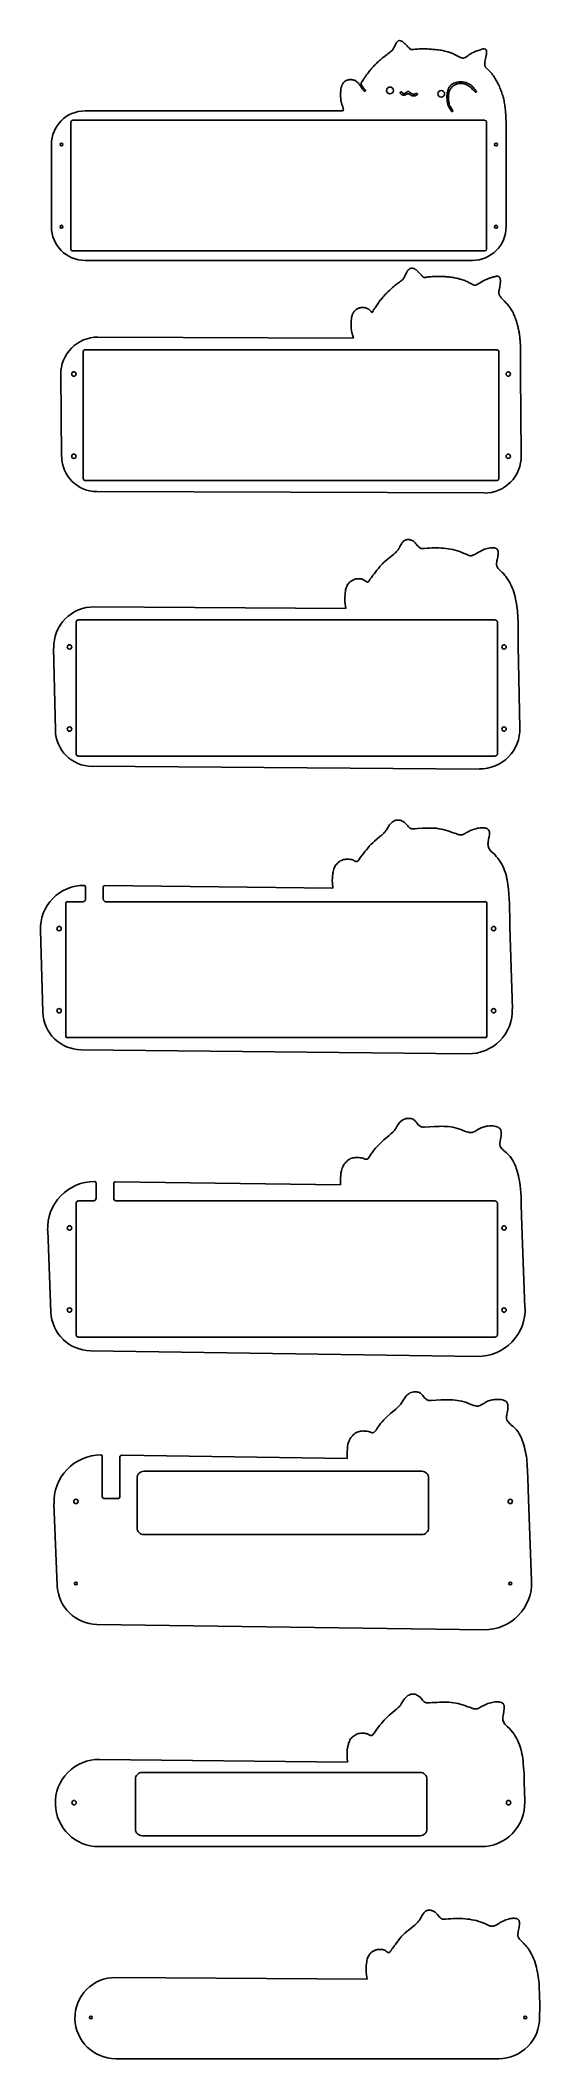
# Model space of a CAD drawing. Header units: millimetres. Extents: x 365 to 732, y -1502 to -19.
import ezdxf

# ---------------------------------------------------------------- set-up
doc = ezdxf.new("R2010")
doc.units = ezdxf.units.MM
doc.header["$LTSCALE"] = 50
doc.header["$MEASUREMENT"] = 0

msp = doc.modelspace()

# ---------------------------------------------------------------- linework, layer by layer
for p, q in [((584.8, -70.5), (398, -70.5)), ((707.4, -78), (707.4, -155.6)), ((373.3, -155.6), (373.3, -95.2)), ((682.7, -180.3), (398, -180.3)), ((595.2, -237.4), (407.5, -236.7)), ((380.8, -324.5), (380.2, -264.2)), ((717.9, -263.4), (718.6, -323.8)), ((691.3, -351.2), (406.7, -350.2)), ((404.8, -434.9), (589.6, -436.2)), ((376.2, -525.4), (374.9, -465.2)), ((716.3, -463.6), (717.6, -523.8)), ((687.7, -554.1), (403.2, -552)), ((412.4, -639.7), (580, -641.5)), ((367, -732.7), (365.2, -672.6)), ((710.2, -670.1), (712, -730.2)), ((679.6, -763.3), (395.1, -760.3)), ((420.1, -857.3), (585.8, -859.6)), ((719, -889.6), (721.3, -949.6)), ((372.9, -953.1), (370.6, -893.1)), ((686.3, -985.6), (402.1, -981.5)), ((424.8, -1058.3), (590.6, -1060.6)), ((377.6, -1154), (375.2, -1094)), ((411.7, -1089.9), (422.7, -1089.9)), ((723.8, -1090.5), (726.2, -1150.6)), ((691.1, -1186.5), (406.8, -1182.5)), ((408.7, -1281.7), (590.8, -1283.7)), ((721.2, -1312.3), (721.2, -1312.8)), ((408.2, -1345.8), (689.1, -1345.8)), ((420.4, -1441.9), (605.3, -1443.3)), ((732, -1470.6), (732, -1470.9)), ((420.6, -1501.6), (702, -1501.6))]:
    msp.add_line(p, q)
at = {"color": 7}
for p, q in [((387.6, -172.1), (387.6, -78.7)), ((388.9, -77.4), (691.8, -77.4)), ((693.1, -78.7), (693.1, -172.1)), ((691.8, -173.4), (388.9, -173.4)), ((396.7, -340.7), (396.7, -247.3)), ((397.9, -246), (700.9, -246)), ((702.1, -247.3), (702.1, -340.7)), ((700.9, -342), (397.9, -342)), ((392.8, -444.5), (699.7, -444.5)), ((391.6, -543.2), (391.6, -445.8)), ((701, -445.8), (701, -543.2)), ((699.7, -544.5), (392.8, -544.5)), ((413.4, -651.5), (692.1, -651.5)), ((383.9, -750.2), (383.9, -652.7)), ((693.3, -652.7), (693.3, -750.2)), ((692.1, -751.4), (385.1, -751.4)), ((391.5, -970.1), (391.5, -872.7)), ((421.1, -871.4), (699.7, -871.4)), ((701, -872.7), (701, -970.1)), ((699.7, -971.4), (392.8, -971.4))]:
    msp.add_line(p, q, dxfattribs=at)
at = {"linetype": 'Continuous'}
for p, q in [((396.4, -651.5), (385.1, -651.5)), ((398.4, -640.5), (398.4, -649.5)), ((411.4, -649.5), (411.4, -640.7)), ((406.1, -858.1), (406.1, -869.4)), ((419.1, -869.4), (419.1, -858.3)), ((404.1, -871.4), (392.8, -871.4)), ((410.7, -1059), (410.7, -1088.9)), ((423.7, -1088.9), (423.7, -1059.3))]:
    msp.add_line(p, q, dxfattribs=at)
for points in [[(601, -49.8), (601.6, -49), (602.1, -48.1), (602.7, -47.3), (603.2, -46.5), (603.8, -45.6), (604.3, -44.8), (604.9, -44), (605.5, -43.2), (606.2, -42.2), (606.7, -41.6), (607.4, -40.8), (608, -40), (608.7, -39.2), (609.3, -38.5), (610, -37.8), (610.7, -37), (611.4, -36.3), (612.1, -35.6), (612.8, -34.9), (613.6, -34.2), (614.3, -33.5), (615.1, -32.9), (615.8, -32.3), (616.6, -31.6), (617.4, -31), (618.2, -30.4), (618.9, -29.8), (619.8, -29.2), (620.6, -28.6), (621.5, -27.9), (622.2, -27.4), (623, -26.7), (623.9, -25.9), (624.3, -25.3), (624.8, -24.3), (625.3, -23.4), (625.8, -22.3), (626.3, -21.2), (626.9, -20.2), (627.5, -19.4), (628.2, -18.9), (629.1, -18.7), (629.9, -18.9), (631.2, -19.6), (631.7, -19.9), (632.5, -20.6), (633.3, -21.2), (634, -21.9), (634.6, -22.7), (635.3, -23.4), (636, -24.1), (636.4, -24.5), (637.2, -25.3), (638.6, -25.3), (639.6, -25.3), (640.6, -25.2), (641.6, -25.1), (642.6, -25.1), (643.6, -25), (644.6, -25), (645.6, -25), (646.6, -25), (647.1, -25), (648.6, -25), (649.6, -25), (650.6, -25.1), (651.6, -25.1), (652.6, -25.2), (653.6, -25.3), (654.7, -25.3), (655.6, -25.4), (656.6, -25.5), (657.6, -25.6), (659, -25.8), (659.6, -25.9), (660.6, -26.1), (661.6, -26.3), (662.5, -26.5), (663.5, -26.8), (664.5, -27), (665.3, -27.3), (666.4, -27.6), (667.3, -28), (668.2, -28.3), (669.1, -28.8), (670, -29.2), (670.9, -29.7), (671.9, -30.2), (672.9, -30.8), (673.9, -31.2), (674.9, -31.5), (675.6, -31.7), (676.2, -31.7), (677.4, -31.2), (678.2, -30.7), (679.2, -30), (680, -29.4), (680.9, -28.9), (681.7, -28.4), (682.6, -27.9), (683.3, -27.5), (684.3, -27), (685.1, -26.7), (686.1, -26.3), (687, -26), (688.5, -25.5), (689.1, -25.3), (690.3, -25), (691.3, -24.8), (692.3, -25.1), (692.7, -25.5), (693, -26.4), (693, -27.5), (692.9, -29), (692.7, -29.9), (692.5, -31.1), (692.2, -32.2), (692, -33.3), (691.8, -34.3), (691.7, -35.3), (691.7, -36.3), (691.8, -37.1), (692.1, -38), (692.5, -38.6), (693.3, -39.4), (694.1, -40.1), (694.8, -40.9), (695.5, -41.6), (696.2, -42.3), (696.9, -43.1), (697.5, -43.9), (698.1, -44.7), (698.7, -45.5), (699.2, -46.4), (699.7, -47.2), (700.2, -48.1), (700.7, -49), (701.2, -49.9), (701.8, -51), (702.1, -51.7), (702.5, -52.6), (702.9, -53.5), (703.3, -54.4), (703.6, -55.4), (704, -56.3), (704.3, -57.2), (704.6, -58.2), (704.9, -59.2), (705.2, -60.1), (705.4, -61), (705.7, -62.1), (705.9, -63.1), (706.1, -64), (706.3, -65), (706.4, -66), (706.5, -67), (706.7, -68), (706.8, -69), (706.9, -70), (707, -71.3), (707, -72), (707.1, -73), (707.2, -74), (707.2, -75), (707.3, -76), (707.3, -77), (707.4, -78)], [(601, -49.8), (600.9, -50), (600.9, -50.1), (600.8, -50.2), (600.8, -50.3), (600.8, -50.4), (600.8, -50.5), (600.8, -50.5), (600.8, -50.6), (600.9, -50.7), (601, -51), (601.2, -51.3), (601.3, -51.7), (601.5, -52), (601.7, -52.3), (601.9, -52.6), (602.1, -53), (602.3, -53.3), (602.5, -53.6), (602.8, -53.9), (602.9, -54), (603.1, -54.2), (603.2, -54.3), (603.4, -54.5), (603.6, -54.7), (603.7, -54.8), (603.9, -55), (604, -55.1), (604.1, -55.2), (604.1, -55.3), (604.1, -55.3), (604.2, -55.4), (604.2, -55.5), (604.2, -55.6), (604.1, -55.7), (604.1, -55.7), (604, -55.8), (603.9, -55.9), (603.8, -55.9), (603.7, -56), (603.6, -56), (603.5, -56), (603.4, -56), (603.3, -56), (603.2, -55.9), (603.1, -55.9), (603.1, -55.8), (603, -55.8), (602.9, -55.7), (602.7, -55.5), (602.6, -55.3), (602.3, -55), (602.1, -54.7), (601.8, -54.4), (601.6, -54), (601.4, -53.7), (601.2, -53.4), (600.6, -52.5), (600.4, -52.1), (599.9, -51.5), (599.7, -51.1), (599.4, -50.8), (599.2, -50.5), (598.9, -50.2), (598.7, -49.9), (598.4, -49.6), (598.1, -49.3), (597.8, -49.1), (597.5, -48.8), (597.1, -48.6), (597, -48.5), (596.8, -48.4), (596.4, -48.2), (596, -48), (595.6, -47.9), (595.2, -47.8), (594.8, -47.7), (594.4, -47.6), (594, -47.6), (593.5, -47.5), (593.1, -47.5), (592.7, -47.5), (592.2, -47.6), (591.8, -47.6), (591.4, -47.7), (591, -47.8), (590.6, -47.9), (590.2, -48.1), (589.8, -48.2), (589.7, -48.3), (589.5, -48.4), (589.3, -48.5), (589.1, -48.6), (589, -48.7), (588.8, -48.8), (588.7, -49), (588.5, -49.1), (588.4, -49.2), (588.2, -49.4), (588.1, -49.5), (588, -49.7), (587.7, -50), (587.5, -50.3), (587.3, -50.6), (587.1, -51), (586.9, -51.4), (586.8, -51.7), (586.6, -52.1), (586.5, -52.5), (586.4, -52.9), (586.3, -53.3), (586.2, -53.8), (586.1, -54.1), (586.1, -54.5), (586, -54.9), (586, -55.3), (585.9, -55.7), (585.9, -56.1), (585.9, -56.5), (585.8, -57.3), (585.8, -58.1), (585.8, -58.5), (585.8, -59.6), (585.8, -60.3), (585.9, -61), (585.9, -61.4), (585.9, -61.7), (586, -62.1), (586, -62.5), (586.1, -62.9), (586.1, -63.2), (586.2, -63.6), (586.3, -64), (586.4, -64.4), (586.5, -64.9), (586.6, -65.3), (586.8, -65.7), (586.9, -66.2), (587.1, -66.6), (587.4, -67.7), (587.6, -68.1), (587.7, -68.4), (587.7, -68.6), (587.8, -68.8), (587.8, -69), (587.8, -69.2), (587.9, -69.4), (587.9, -69.6), (587.8, -69.8), (587.8, -69.9), (587.8, -70), (587.7, -70.1), (587.7, -70.1), (587.7, -70.2), (587.6, -70.2), (587.6, -70.3), (587.5, -70.3), (587.4, -70.3), (587.3, -70.4), (587.3, -70.4), (587.1, -70.4), (586.9, -70.5), (586.7, -70.5), (586.5, -70.5), (586, -70.5), (585.9, -70.5), (585.6, -70.5), (585.2, -70.5), (584.8, -70.5)], [(685.6, -55.9), (685, -55.2), (684.4, -54.5), (683.8, -53.8), (683.2, -53.1), (682.6, -52.5), (681.9, -51.9), (681.2, -51.3), (680.5, -50.8), (680, -50.5), (678.9, -50), (678.1, -49.7), (677.2, -49.5), (676.3, -49.3), (675.4, -49.2), (674.4, -49.1), (673.5, -49.1), (672.6, -49.2), (671.5, -49.4), (670.8, -49.5), (669.9, -49.8), (669, -50.1), (668.2, -50.5), (667.3, -51.2), (666.8, -51.6), (666.2, -52.3), (665.7, -53), (665.2, -53.8), (664.8, -54.7), (664.5, -55.6), (664.3, -56.5), (664.1, -57.2), (664, -58.3), (663.9, -59.2), (663.9, -60), (663.9, -60.9), (664, -62), (664, -62.7), (664.2, -63.7), (664.3, -64.5), (664.5, -65.4), (664.7, -66.1), (665.1, -67.1), (665.5, -67.9), (666, -68.7), (666.5, -69.5), (667, -70.2), (667.6, -70.9)], [(684.6, -56.5), (683.9, -55.8), (683.3, -55.1), (682.6, -54.4), (681.9, -53.8), (681.2, -53.1), (680.5, -52.6), (679.7, -52), (678.9, -51.6), (678.1, -51.2), (677.4, -50.9), (676.4, -50.6), (675.4, -50.4), (674.5, -50.3), (673.5, -50.3), (672.6, -50.4), (671.7, -50.6), (670.9, -50.9), (669.9, -51.3), (669.1, -51.8), (668.3, -52.4), (667.6, -53), (667, -53.7), (666.4, -54.5), (666, -55.3), (665.7, -56.1), (665.4, -57), (665.3, -57.9), (665.2, -58.9), (665.1, -59.8), (665.1, -60.8), (665.2, -61.8), (665.2, -62.7), (665.3, -63.7), (665.5, -64.6), (665.7, -65.5), (665.9, -66.4), (666.3, -67.3), (666.7, -68.1), (667.2, -68.8), (667.7, -69.6), (668.3, -70.3)], [(684.6, -56.5), (683.9, -55.8), (683.3, -55.1), (682.6, -54.4), (681.9, -53.8), (681.2, -53.1), (680.5, -52.6), (679.7, -52), (678.9, -51.6), (678.1, -51.2), (677.4, -50.9), (676.4, -50.6), (675.4, -50.4), (674.5, -50.3), (673.5, -50.3), (672.6, -50.4), (671.7, -50.6), (670.9, -50.9), (669.9, -51.3), (669.1, -51.8), (668.3, -52.4), (667.6, -53), (667, -53.7), (666.4, -54.5), (666, -55.3), (665.7, -56.1), (665.4, -57), (665.3, -57.9), (665.2, -58.9), (665.1, -59.8), (665.1, -60.8), (665.2, -61.8), (665.2, -62.7), (665.3, -63.7), (665.5, -64.6), (665.7, -65.5), (665.9, -66.4), (666.3, -67.3), (666.7, -68), (667.2, -68.8), (667.7, -69.6), (668.3, -70.3)], [(685.6, -55.9), (685.6, -56), (685.6, -56.1), (685.7, -56.1), (685.7, -56.2), (685.7, -56.3), (685.7, -56.3), (685.7, -56.4), (685.6, -56.4), (685.6, -56.5), (685.5, -56.5), (685.4, -56.6), (685.4, -56.6), (685.3, -56.7), (685.2, -56.7), (685.1, -56.7), (685.1, -56.7), (685, -56.7), (684.9, -56.6), (684.9, -56.6), (684.8, -56.6), (684.7, -56.5), (684.7, -56.5), (684.6, -56.5)], [(685.6, -55.9), (685.6, -56), (685.6, -56.1), (685.7, -56.1), (685.7, -56.2), (685.7, -56.3), (685.7, -56.3), (685.7, -56.4), (685.6, -56.4), (685.6, -56.5), (685.5, -56.5), (685.4, -56.6), (685.4, -56.6), (685.3, -56.7), (685.2, -56.7), (685.1, -56.7), (685.1, -56.7), (685, -56.7), (684.9, -56.6), (684.9, -56.6), (684.8, -56.6), (684.7, -56.5), (684.7, -56.5), (684.6, -56.5)], [(595.2, -237.4), (594.7, -235.8), (594.5, -234.9), (594.3, -234.1), (594.1, -233.3), (593.9, -232.3), (593.7, -231.5), (593.6, -230.6), (593.6, -230.2), (593.6, -229.9), (593.5, -228.9), (593.5, -228), (593.5, -227.1), (593.6, -225.7), (593.6, -224.5), (593.7, -223.6), (593.7, -223.2), (593.8, -222.8), (593.9, -222.2), (593.9, -221.9), (594, -221.5), (594.2, -221.1), (594.3, -220.6), (594.4, -220.2), (594.6, -219.8), (594.8, -219.4), (595.1, -218.9), (595.2, -218.7), (595.5, -218.3), (595.8, -217.9), (596, -217.6), (596.3, -217.3), (596.7, -217), (597, -216.7), (597.3, -216.4), (597.7, -216.2), (598.1, -215.9), (598.5, -215.7), (598.9, -215.5), (599.3, -215.4), (599.7, -215.2), (600.1, -215.1), (600.6, -215), (601, -214.9), (601.4, -214.9), (601.7, -214.9), (602.3, -214.9), (602.7, -214.9), (603.2, -215), (603.6, -215.1), (604, -215.2), (604.3, -215.3), (604.9, -215.5), (605.3, -215.6), (605.7, -215.8), (606.1, -216), (606.3, -216.1), (606.5, -216.2), (606.8, -216.4), (607.1, -216.7), (607.4, -217), (607.7, -217.3), (608, -217.7), (608.2, -217.9), (608.5, -218.3), (608.6, -218.3), (608.7, -218.4), (608.7, -218.5), (608.8, -218.5), (608.9, -218.5), (609, -218.5), (609, -218.5), (609.1, -218.4), (609.2, -218.4), (609.2, -218.3), (609.3, -218.2), (609.4, -218.1), (609.5, -217.9), (609.7, -217.3), (609.8, -217.1), (609.9, -216.9), (610.1, -216.7), (610.2, -216.5), (610.3, -216.3), (610.4, -216.1), (610.7, -215.7), (610.9, -215.5), (611.1, -215.1), (611.6, -214.4), (612.1, -213.7), (612.6, -213), (613.1, -212.2), (613.6, -211.5), (614, -210.9), (614.6, -210.1), (615.2, -209.4), (615.5, -209), (616.9, -207.4), (617.6, -206.5), (618.6, -205.4), (619.2, -204.8), (619.6, -204.3), (620.4, -203.5), (621.9, -202.1), (622.9, -201.1), (623.6, -200.5), (624, -200.2), (624.9, -199.4), (625.6, -198.8), (626.4, -198.2), (627, -197.8), (627.7, -197.2), (628.4, -196.8), (629.1, -196.3), (629.8, -195.7), (630.2, -195.5), (630.5, -195.2), (630.8, -194.9), (631, -194.7), (631.5, -194.3), (631.7, -194), (632, -193.6), (632.3, -193.2), (632.5, -192.9), (632.7, -192.5), (632.9, -192.1), (633.1, -191.7), (633.5, -190.9), (633.8, -190.1), (634.2, -189.4), (634.4, -188.9), (634.6, -188.6), (634.8, -188.2), (635.1, -187.8), (635.3, -187.6), (635.6, -187.3), (635.7, -187.2), (635.9, -187), (636.1, -186.9), (636.3, -186.7), (636.4, -186.6), (636.6, -186.5), (636.8, -186.3), (637, -186.2), (637.2, -186.2), (637.5, -186.1), (637.7, -186.1), (637.9, -186), (638.1, -186), (638.3, -186), (638.5, -186.1), (638.7, -186.1), (638.9, -186.2), (639.5, -186.3), (640, -186.5), (640.3, -186.6), (640.6, -186.8), (640.9, -187), (641.1, -187.2), (641.3, -187.3), (641.5, -187.4), (641.6, -187.6), (642, -187.9), (642.3, -188.2), (642.6, -188.5), (642.8, -188.8), (643.2, -189.2), (643.8, -189.8), (644.2, -190.2), (645, -191), (645.3, -191.3), (645.6, -191.6), (645.9, -192), (646.1, -192.1), (646.2, -192.3), (646.4, -192.5), (646.5, -192.6), (646.7, -192.7), (646.9, -192.8), (647.1, -192.8), (647.3, -192.9), (647.5, -192.9), (647.7, -192.8), (648, -192.8), (648.2, -192.8), (648.6, -192.7), (649.1, -192.6), (649.6, -192.6), (650.5, -192.4), (651.4, -192.3), (652.2, -192.3), (653.1, -192.2), (654, -192.2), (654.8, -192.1), (655.7, -192.1), (656.3, -192.1), (657.4, -192.1), (658.2, -192.1), (659.1, -192.1), (660, -192.1), (660.9, -192.1), (661.7, -192.2), (662.6, -192.2), (663.2, -192.3), (664.4, -192.4), (665.3, -192.5), (666.1, -192.6), (667, -192.7), (667.9, -192.8), (668.7, -193), (669.6, -193.1), (670.4, -193.3), (671.3, -193.5), (672.1, -193.7), (673.2, -194), (673.8, -194.1), (674.7, -194.4), (675.5, -194.6), (676.3, -194.9), (677.1, -195.2), (677.9, -195.5), (678.8, -195.9), (679.5, -196.3), (680.3, -196.7), (681.1, -197.1), (681.5, -197.3), (681.9, -197.6), (682.4, -197.9), (683, -198.3), (683.2, -198.4), (683.4, -198.4), (683.6, -198.5), (683.8, -198.5), (684, -198.5), (684.2, -198.6), (684.4, -198.6), (684.5, -198.6), (684.7, -198.6), (685.1, -198.5), (685.2, -198.5), (685.4, -198.4), (685.6, -198.4), (685.8, -198.3), (686.2, -198.1), (686.6, -197.9), (687, -197.6), (687.5, -197.4), (688.3, -196.8), (688.7, -196.5), (689.1, -196.3), (689.5, -196.1), (689.8, -195.8), (690.2, -195.6), (690.6, -195.4), (691.4, -195), (692.1, -194.6), (692.9, -194.3), (693.6, -194), (694.4, -193.7), (695.3, -193.4), (695.7, -193.2), (696.1, -193.1), (696.6, -193), (697.2, -192.8), (697.5, -192.7), (697.9, -192.5), (698.4, -192.4), (698.9, -192.3), (699.4, -192.2), (699.8, -192.1), (700.3, -192), (700.5, -192), (700.7, -192), (700.9, -192), (701.1, -192), (701.3, -192), (701.5, -192), (701.6, -192.1), (701.9, -192.1), (702, -192.2), (702.1, -192.3), (702.2, -192.4), (702.3, -192.5), (702.5, -192.6), (702.6, -192.7), (702.7, -192.8), (702.7, -193), (702.8, -193.1), (702.9, -193.3), (703, -193.5), (703, -193.7), (703.1, -193.9), (703.1, -194.1), (703.1, -194.3), (703.2, -194.5), (703.2, -194.9), (703.2, -195.4), (703.2, -195.9), (703.2, -196.4), (703.1, -196.9), (703.1, -197.5), (703, -198), (702.9, -199.1), (702.7, -200.2), (702.6, -200.7), (702.5, -201.4), (702.4, -201.7), (702.3, -202.2), (702.2, -202.7), (702.2, -203.1), (702.1, -203.6), (702.1, -204), (702.1, -204.4), (702.2, -204.6), (702.2, -204.8), (702.2, -205), (702.3, -205.2), (702.3, -205.4), (702.4, -205.5), (702.5, -205.8), (702.6, -206), (702.8, -206.3), (703, -206.7), (703.2, -207.1), (703.5, -207.4), (703.8, -207.8), (704.3, -208.3), (705, -209.1), (705.7, -209.8), (706.3, -210.4), (707.5, -211.7), (708.1, -212.3), (708.6, -212.9), (709.2, -213.6), (709.7, -214.3), (710.4, -215.1), (710.7, -215.7), (711.2, -216.4), (711.7, -217.1), (712.1, -217.9), (712.5, -218.7), (712.8, -219.5), (713.2, -220.3), (713.5, -221.1), (713.9, -221.9), (714.2, -222.7), (714.5, -223.6), (714.8, -224.6), (715, -225.3), (715.3, -226.1), (715.5, -226.9), (715.8, -227.8), (716, -228.6), (716.2, -229.5), (716.4, -230.3), (716.6, -231.2), (716.7, -232.1), (716.9, -232.9), (717, -233.8), (717.2, -234.6), (717.3, -235.4), (717.4, -236.4), (717.5, -237.2), (717.6, -238.1), (717.7, -239), (717.7, -239.8), (717.8, -240.7), (717.9, -242.4), (717.9, -244.2), (718, -245.9), (718, -247.7), (718, -251.7), (718, -256.5), (717.9, -263.4)], [(589.6, -436.2), (589.4, -434.5), (589.2, -432.8), (589, -431.1), (589, -430.7), (588.9, -429.4), (588.9, -428.5), (589, -427.7), (589.1, -426), (589.2, -424.9), (589.4, -423.3), (589.5, -422.5), (589.7, -421.6), (590, -420.8), (590.3, -420), (590.6, -419.2), (591, -418.4), (591.3, -418.1), (591.6, -417.7), (591.8, -417.4), (592.2, -417.1), (592.5, -416.7), (592.8, -416.5), (593.2, -416.2), (593.6, -415.9), (594, -415.7), (594.4, -415.4), (595.2, -415), (595.7, -414.9), (596.1, -414.7), (596.6, -414.6), (597, -414.4), (597.5, -414.4), (598, -414.3), (598.4, -414.2), (598.9, -414.2), (599.4, -414.2), (599.9, -414.2), (600.3, -414.3), (600.8, -414.4), (601.3, -414.5), (601.7, -414.6), (602.2, -414.8), (602.6, -415), (603, -415.2), (603.5, -415.5), (603.7, -415.7), (604.3, -416), (604.6, -416.3), (605, -416.6), (605.2, -416.7), (605.4, -416.7), (605.6, -416.8), (605.7, -416.7), (605.9, -416.7), (606, -416.6), (606.2, -416.5), (606.3, -416.4), (606.6, -416.1), (606.9, -415.7), (607.4, -414.8), (607.7, -414.4), (607.9, -414), (608.2, -413.6), (608.4, -413.2), (608.9, -412.6), (609.6, -411.7), (610.4, -410.6), (611.5, -409.3), (612.5, -407.9), (613.6, -406.6), (614.7, -405.2), (615.9, -403.9), (616.5, -403.3), (617.4, -402.4), (617.8, -402), (618.4, -401.5), (619.7, -400.4), (622.4, -398.2), (623.8, -397.2), (624.8, -396.3), (625.7, -395.5), (626.3, -394.9), (626.9, -394.2), (627.5, -393.6), (628, -392.9), (628.6, -392), (629, -391.4), (629.4, -390.6), (630.3, -389), (630.7, -388.2), (631.2, -387.5), (631.5, -387.2), (631.8, -386.9), (632.1, -386.6), (632.4, -386.4), (632.8, -386.1), (633.1, -386), (633.5, -385.8), (633.9, -385.7), (634.3, -385.6), (634.7, -385.5), (635.2, -385.5), (635.6, -385.5), (636.1, -385.5), (636.6, -385.6), (637, -385.7), (637.5, -385.8), (637.9, -386), (638.3, -386.2), (638.8, -386.4), (639.3, -386.7), (639.5, -386.9), (639.9, -387.2), (640.3, -387.5), (640.6, -387.8), (641.2, -388.5), (641.8, -389.3), (642.4, -390), (643, -390.6), (643.3, -390.9), (643.6, -391.2), (643.9, -391.4), (644.3, -391.6), (644.6, -391.8), (645, -392), (645.6, -392.1), (645.8, -392.1), (646.2, -392.1), (647, -392), (647.5, -392), (649.3, -391.8), (651.1, -391.7), (652.8, -391.6), (654.6, -391.6), (656.3, -391.6), (658, -391.6), (659.8, -391.7), (661.5, -391.8), (663.2, -392), (664.9, -392.2), (666.6, -392.5), (668.3, -392.8), (670, -393.2), (671.6, -393.7), (673.3, -394.2), (675, -394.9), (676.6, -395.6), (677.5, -396), (679, -396.7), (679.4, -396.9), (679.8, -397), (680.2, -397.2), (680.7, -397.3), (681, -397.3), (681.4, -397.3), (681.8, -397.3), (682.2, -397.2), (682.5, -397.1), (682.9, -397), (683.3, -396.9), (683.7, -396.7), (684.4, -396.4), (685.2, -395.9), (686, -395.4), (686.8, -394.9), (687.7, -394.4), (688.3, -394.1), (689.6, -393.4), (690.6, -393), (691.6, -392.6), (692.6, -392.2), (693.7, -391.9), (694.7, -391.7), (695.7, -391.5), (696.2, -391.4), (696.6, -391.4), (697.1, -391.4), (697.5, -391.4), (698, -391.4), (698.4, -391.4), (698.8, -391.5), (699.2, -391.6), (699.5, -391.7), (699.8, -391.8), (700.1, -392), (700.4, -392.1), (700.7, -392.3), (700.9, -392.6), (701.1, -392.9), (701.2, -393.1), (701.4, -393.5), (701.5, -393.8), (701.5, -394.2), (701.6, -394.6), (701.6, -395), (701.6, -395.4), (701.5, -396.3), (701.4, -397.2), (701.3, -398.2), (700.9, -400.3), (700.7, -401.1), (700.5, -402), (700.4, -402.9), (700.4, -403.3), (700.4, -403.7), (700.4, -404.1), (700.5, -404.5), (700.6, -404.8), (700.7, -405.2), (700.9, -405.6), (701.1, -406), (701.3, -406.3), (701.5, -406.6), (702.1, -407.3), (702.7, -407.9), (704.1, -409.2), (704.5, -409.7), (705.4, -410.5), (706, -411.2), (706.6, -411.9), (707.1, -412.6), (707.7, -413.3), (708.2, -414), (708.7, -414.7), (709.2, -415.5), (709.6, -416.2), (710.1, -417), (710.5, -417.7), (711.2, -419.3), (711.9, -420.9), (712.6, -422.5), (713.1, -424.2), (713.6, -425.8), (714.1, -427.5), (714.4, -429.2), (714.9, -431.4), (715.1, -432.6), (715.3, -434.3), (715.6, -436), (715.7, -437.7), (715.9, -439.4), (716, -441.1), (716.1, -442.9), (716.3, -446.7), (716.4, -449.8), (716.4, -453.2), (716.4, -456.7), (716.3, -463.6)], [(580, -641.5), (579.8, -638), (579.7, -636.2), (579.8, -634.1), (579.9, -632.8), (580.1, -631.1), (580.2, -630.2), (580.3, -629.6), (580.6, -628.5), (580.8, -627.6), (581.1, -626.8), (581.5, -626), (581.9, -625.2), (582.3, -624.5), (582.7, -624.1), (583.5, -623.2), (584.1, -622.6), (584.9, -622.1), (585.6, -621.6), (586.4, -621.2), (586.9, -621), (588, -620.6), (588.9, -620.4), (589.7, -620.3), (590.6, -620.2), (591.4, -620.3), (592.2, -620.3), (593.1, -620.4), (594.1, -620.6), (595.3, -621.1), (596, -621.5), (596.5, -621.8), (596.9, -622), (597.3, -622), (597.7, -622), (598, -621.9), (598.2, -621.8), (598.7, -621.4), (599.2, -620.7), (599.5, -620.3), (600.5, -618.8), (601.6, -617.4), (602.6, -616), (603.6, -614.7), (604.8, -613.3), (605.8, -612.1), (606.9, -610.8), (608.1, -609.5), (609.4, -608.3), (610.7, -607.1), (612.8, -605.3), (614.7, -603.7), (616.1, -602.6), (617.3, -601.4), (617.9, -600.8), (618.5, -600.2), (619.1, -599.3), (619.5, -598.8), (620.4, -597.3), (621.3, -595.8), (621.8, -595.1), (622.4, -594.4), (623, -593.7), (623.7, -593.1), (624.4, -592.6), (625.2, -592.2), (626, -591.8), (626.4, -591.7), (626.8, -591.6), (627.2, -591.5), (627.7, -591.5), (628.1, -591.5), (628.5, -591.5), (629.4, -591.6), (630.2, -591.9), (631.1, -592.3), (631.9, -592.7), (632.6, -593.2), (633.6, -594.1), (634, -594.5), (634.6, -595.2), (635.2, -595.9), (635.8, -596.6), (636.4, -597.2), (636.7, -597.4), (637.1, -597.6), (637.3, -597.7), (637.8, -597.9), (638.2, -598), (638.7, -598), (639.5, -598), (640.6, -598), (642.3, -597.8), (645.9, -597.6), (647.7, -597.5), (649.4, -597.4), (651.2, -597.4), (652.9, -597.4), (654.6, -597.5), (656.3, -597.6), (657.9, -597.9), (659.8, -598.2), (661.2, -598.5), (662.8, -599), (664.5, -599.5), (666.1, -600), (667.8, -600.6), (669.5, -601.2), (670.4, -601.5), (672.1, -602.1), (672.9, -602.3), (673.8, -602.4), (674.2, -602.4), (674.5, -602.4), (675, -602.4), (675.4, -602.3), (676.1, -602), (676.9, -601.7), (677.6, -601.2), (678.4, -600.7), (679.5, -600.1), (680.2, -599.8), (681.1, -599.3), (682.1, -598.9), (683.1, -598.5), (684.2, -598.2), (685.2, -597.9), (686.3, -597.6), (687.4, -597.4), (688.4, -597.3), (689.4, -597.2), (690.3, -597.2), (691.2, -597.3), (692.1, -597.4), (692.8, -597.6), (693.2, -597.8), (693.5, -597.9), (693.8, -598.1), (694.1, -598.3), (694.3, -598.5), (694.5, -598.8), (694.7, -599.1), (694.8, -599.3), (695, -599.7), (695.1, -600.1), (695.1, -600.4), (695.2, -600.8), (695.2, -601.7), (695.1, -602.6), (695, -603.5), (694.8, -604.4), (694.5, -606), (694.3, -607.3), (694.2, -608.2), (694.1, -609.1), (694.2, -609.9), (694.3, -610.7), (694.4, -611.3), (694.5, -611.5), (694.8, -612.2), (695.2, -612.9), (695.8, -613.6), (696.3, -614.3), (697.6, -615.5), (699.1, -616.9), (700.2, -618.2), (701.4, -619.5), (702.4, -621), (703.4, -622.4), (704.2, -624), (705, -625.5), (705.7, -627.1), (706.3, -628.7), (706.9, -630.4), (707.6, -632.7), (707.8, -633.7), (708.2, -635.4), (708.5, -637.1), (708.8, -638.8), (709, -640.5), (709.2, -642.3), (709.5, -645.8), (709.7, -649.7), (709.8, -652.7), (709.9, -656.2), (710.1, -663.1), (710.2, -670.1)], [(585.8, -859.6), (585.8, -854.5), (585.9, -852.7), (586.1, -850.9), (586.4, -849.2), (586.6, -848.3), (586.9, -847.3), (587.2, -846.7), (587.6, -845.9), (588, -845.1), (588.5, -844.3), (589.1, -843.6), (589.7, -842.9), (590.3, -842.3), (591, -841.7), (591.7, -841.2), (592.7, -840.6), (593.2, -840.3), (594, -840), (594.8, -839.8), (595.7, -839.6), (596.5, -839.5), (597.4, -839.5), (598.3, -839.5), (599.3, -839.5), (600.2, -839.6), (601.4, -839.8), (602.9, -840.3), (603.7, -840.6), (604.2, -840.8), (604.6, -840.7), (605, -840.7), (605.3, -840.6), (605.7, -840.4), (606, -840.1), (606.6, -839.5), (607.1, -838.7), (607.9, -837.4), (609.2, -835.5), (610.3, -834), (611.5, -832.6), (612.7, -831.3), (613.9, -830.1), (615.1, -828.9), (617.6, -826.6), (621.5, -823.4), (622.8, -822.1), (624.1, -820.9), (625.3, -819.6), (626, -818.6), (626.3, -818.2), (627.2, -816.7), (628.1, -815.2), (628.6, -814.5), (629.1, -813.8), (630, -812.9), (630.4, -812.5), (631.2, -812), (632, -811.6), (632.9, -811.2), (633.8, -810.9), (634.8, -810.8), (635.7, -810.7), (636.6, -810.7), (637.6, -810.8), (638.4, -811.1), (639.2, -811.4), (639.7, -811.7), (640.6, -812.5), (641.2, -813.2), (641.8, -813.9), (642.9, -815.4), (643.5, -816), (644.2, -816.5), (644.5, -816.7), (644.9, -816.9), (645.3, -817), (645.7, -817), (646.6, -817.1), (647.5, -817.1), (651.1, -816.9), (654.7, -816.7), (658.2, -816.6), (659.9, -816.5), (661.6, -816.6), (663.3, -816.6), (665.2, -816.8), (666.7, -817), (668.3, -817.3), (670, -817.7), (671.7, -818.1), (673.4, -818.7), (675.4, -819.4), (676.9, -820), (678.6, -820.6), (679.5, -820.9), (680.3, -821), (681.1, -821.1), (682, -821.1), (682.5, -821), (683.6, -820.7), (684.4, -820.3), (685.1, -819.9), (686.7, -818.9), (687.2, -818.6), (688.2, -818.1), (689, -817.7), (689.8, -817.4), (690.6, -817.1), (691.4, -816.9), (692.3, -816.7), (693.1, -816.5), (694, -816.4), (695.3, -816.3), (695.9, -816.3), (696.9, -816.3), (697.9, -816.3), (698.9, -816.5), (699.8, -816.6), (700.7, -816.9), (701.5, -817.2), (702.2, -817.6), (702.8, -818.1), (703.1, -818.4), (703.3, -818.7), (703.6, -819.5), (703.8, -820.3), (703.9, -821.2), (703.9, -822.1), (703.9, -823.1), (703.8, -823.6), (703.4, -825.9), (703, -827.7), (702.9, -828.6), (702.9, -829.4), (702.9, -830.2), (703.1, -831.1), (703.4, -831.7), (703.8, -832.4), (704.3, -833), (704.9, -833.7), (705.5, -834.3), (706.2, -834.9), (707.7, -836.1), (708.7, -837.1), (709.7, -838), (710.3, -838.7), (711.4, -840.1), (712.3, -841.6), (713.1, -843.1), (713.8, -844.7), (714.5, -846.3), (714.9, -847.4), (715.6, -849.6), (716, -851.3), (716.5, -853), (716.8, -854.7), (717.2, -856.5), (717.4, -858.2), (717.7, -860.3), (718.2, -865.1), (718.4, -868.6), (718.6, -874.3), (719, -889.6)], [(590.6, -1060.6), (590.7, -1055.4), (590.8, -1053.6), (590.9, -1051.9), (591.2, -1050.1), (591.4, -1049.3), (591.8, -1048.3), (592, -1047.6), (592.4, -1046.8), (592.9, -1046), (593.4, -1045.3), (593.9, -1044.6), (594.5, -1043.9), (595.1, -1043.2), (595.8, -1042.7), (596.5, -1042.1), (597.5, -1041.6), (598, -1041.3), (598.8, -1041), (599.7, -1040.7), (600.5, -1040.6), (601.4, -1040.5), (602.3, -1040.4), (603.2, -1040.5), (604.2, -1040.5), (605, -1040.6), (606.2, -1040.8), (607.7, -1041.2), (608.5, -1041.6), (609, -1041.7), (609.4, -1041.7), (609.8, -1041.6), (610.2, -1041.5), (610.5, -1041.3), (610.8, -1041.1), (611.4, -1040.4), (612, -1039.7), (612.8, -1038.4), (614.1, -1036.4), (615.2, -1034.9), (616.3, -1033.6), (617.5, -1032.3), (618.7, -1031), (619.9, -1029.9), (622.5, -1027.6), (626.3, -1024.3), (627.7, -1023.1), (628.9, -1021.9), (630.1, -1020.6), (630.8, -1019.6), (631.1, -1019.1), (632, -1017.6), (632.9, -1016.1), (633.4, -1015.4), (633.9, -1014.7), (634.8, -1013.8), (635.2, -1013.5), (636, -1013), (636.8, -1012.5), (637.7, -1012.2), (638.7, -1011.9), (639.6, -1011.7), (640.5, -1011.6), (641.5, -1011.6), (642.4, -1011.8), (643.3, -1012), (644.1, -1012.4), (644.5, -1012.7), (645.4, -1013.5), (646.1, -1014.2), (646.6, -1014.9), (647.8, -1016.3), (648.4, -1016.9), (649, -1017.4), (649.4, -1017.6), (649.8, -1017.8), (650.1, -1017.9), (650.6, -1018), (651.4, -1018), (652.3, -1018), (656, -1017.8), (659.5, -1017.6), (663, -1017.5), (664.7, -1017.5), (666.4, -1017.5), (668.1, -1017.6), (670, -1017.8), (671.5, -1018), (673.2, -1018.3), (674.9, -1018.6), (676.6, -1019.1), (678.3, -1019.6), (680.2, -1020.4), (681.7, -1020.9), (683.4, -1021.6), (684.3, -1021.8), (685.1, -1022), (686, -1022.1), (686.8, -1022.1), (687.4, -1022), (688.4, -1021.6), (689.2, -1021.3), (690, -1020.8), (691.5, -1019.9), (692.1, -1019.5), (693, -1019), (693.8, -1018.6), (694.6, -1018.3), (695.4, -1018.1), (696.2, -1017.8), (697.1, -1017.6), (698, -1017.5), (698.9, -1017.4), (700.1, -1017.3), (700.8, -1017.3), (701.8, -1017.3), (702.7, -1017.3), (703.7, -1017.4), (704.7, -1017.6), (705.5, -1017.8), (706.4, -1018.2), (707.1, -1018.6), (707.7, -1019.1), (707.9, -1019.4), (708.1, -1019.6), (708.5, -1020.5), (708.7, -1021.3), (708.8, -1022.2), (708.8, -1023.1), (708.7, -1024), (708.6, -1024.6), (708.2, -1026.9), (707.9, -1028.7), (707.7, -1029.6), (707.7, -1030.4), (707.8, -1031.2), (708, -1032.1), (708.2, -1032.7), (708.6, -1033.4), (709.1, -1034), (709.7, -1034.6), (710.4, -1035.2), (711, -1035.8), (712.5, -1037.1), (713.6, -1038), (714.5, -1039), (715.1, -1039.6), (716.2, -1041.1), (717.1, -1042.5), (718, -1044.1), (718.7, -1045.7), (719.3, -1047.3), (719.7, -1048.4), (720.4, -1050.6), (720.9, -1052.3), (721.3, -1054), (721.7, -1055.7), (722, -1057.4), (722.3, -1059.1), (722.6, -1061.2), (723, -1066.1), (723.2, -1069.6), (723.4, -1075.2), (723.8, -1090.5)], [(590.8, -1283.7), (590.6, -1280.2), (590.6, -1278.4), (590.6, -1276.3), (590.7, -1275), (590.9, -1273.3), (591.1, -1272.4), (591.2, -1271.8), (591.5, -1270.7), (591.7, -1269.8), (592, -1269), (592.3, -1268.2), (592.7, -1267.4), (593.2, -1266.7), (593.5, -1266.3), (594.3, -1265.4), (595, -1264.8), (595.7, -1264.3), (596.5, -1263.8), (597.3, -1263.4), (597.8, -1263.2), (598.9, -1262.8), (599.7, -1262.6), (600.6, -1262.5), (601.4, -1262.4), (602.3, -1262.5), (603.1, -1262.5), (603.9, -1262.6), (604.9, -1262.8), (606.2, -1263.3), (606.9, -1263.7), (607.3, -1264), (607.7, -1264.1), (608.2, -1264.2), (608.5, -1264.2), (608.9, -1264.1), (609.1, -1264), (609.5, -1263.6), (610.1, -1262.9), (610.4, -1262.5), (611.4, -1261), (612.4, -1259.6), (613.5, -1258.2), (614.5, -1256.9), (615.6, -1255.5), (616.6, -1254.3), (617.8, -1253), (619, -1251.7), (620.2, -1250.5), (621.5, -1249.3), (623.6, -1247.5), (625.6, -1245.9), (626.9, -1244.8), (628.2, -1243.6), (628.8, -1243), (629.4, -1242.4), (630, -1241.5), (630.4, -1241), (631.3, -1239.5), (632.2, -1238), (632.7, -1237.3), (633.3, -1236.6), (633.9, -1235.9), (634.6, -1235.3), (635.3, -1234.8), (636.1, -1234.4), (636.9, -1234), (637.3, -1233.9), (637.7, -1233.8), (638.1, -1233.7), (638.5, -1233.7), (639, -1233.7), (639.4, -1233.7), (640.3, -1233.8), (641.1, -1234.1), (641.9, -1234.5), (642.7, -1234.9), (643.5, -1235.4), (644.5, -1236.3), (644.9, -1236.7), (645.5, -1237.4), (646, -1238.1), (646.6, -1238.8), (647.2, -1239.4), (647.6, -1239.6), (647.9, -1239.8), (648.2, -1239.9), (648.7, -1240.1), (649.1, -1240.2), (649.5, -1240.2), (650.4, -1240.2), (651.5, -1240.1), (653.2, -1240), (656.8, -1239.8), (658.5, -1239.7), (660.3, -1239.6), (662, -1239.6), (663.7, -1239.6), (665.4, -1239.7), (667.1, -1239.8), (668.8, -1240.1), (670.7, -1240.4), (672.1, -1240.7), (673.7, -1241.2), (675.3, -1241.7), (677, -1242.2), (678.6, -1242.8), (680.3, -1243.4), (681.2, -1243.7), (682.9, -1244.3), (683.8, -1244.5), (684.6, -1244.6), (685, -1244.6), (685.4, -1244.6), (685.8, -1244.6), (686.2, -1244.5), (687, -1244.2), (687.7, -1243.8), (688.5, -1243.4), (689.3, -1242.9), (690.4, -1242.3), (691, -1242), (692, -1241.5), (693, -1241.1), (694, -1240.7), (695.1, -1240.4), (696.1, -1240.1), (697.2, -1239.8), (698.2, -1239.6), (699.3, -1239.5), (700.2, -1239.4), (701.2, -1239.4), (702.1, -1239.5), (702.9, -1239.6), (703.7, -1239.8), (704, -1240), (704.4, -1240.1), (704.6, -1240.3), (704.9, -1240.5), (705.2, -1240.7), (705.4, -1241), (705.6, -1241.3), (705.7, -1241.5), (705.8, -1241.9), (705.9, -1242.2), (706, -1242.6), (706, -1243), (706, -1243.9), (706, -1244.7), (705.8, -1245.7), (705.7, -1246.6), (705.4, -1248.2), (705.2, -1249.5), (705.1, -1250.4), (705, -1251.3), (705, -1252.1), (705.1, -1252.9), (705.3, -1253.5), (705.3, -1253.7), (705.7, -1254.4), (706.1, -1255.1), (706.6, -1255.8), (707.2, -1256.5), (708.5, -1257.7), (709.9, -1259.1), (711.1, -1260.4), (712.2, -1261.7), (713.3, -1263.2), (714.2, -1264.6), (715.1, -1266.2), (715.9, -1267.7), (716.6, -1269.3), (717.2, -1270.9), (717.8, -1272.6), (718.4, -1274.9), (718.7, -1275.9), (719, -1277.6), (719.4, -1279.3), (719.6, -1281), (719.9, -1282.7), (720, -1284.5), (720.3, -1287.9), (720.6, -1291.9), (720.7, -1294.9), (720.8, -1298.4), (721, -1305.3), (721.1, -1312.3)], [(605.3, -1443.3), (605, -1441.6), (604.8, -1439.9), (604.7, -1438.1), (604.6, -1437.7), (604.6, -1436.4), (604.6, -1435.6), (604.6, -1434.7), (604.7, -1433), (604.8, -1431.9), (605, -1430.4), (605.2, -1429.5), (605.4, -1428.6), (605.6, -1427.8), (605.9, -1427), (606.3, -1426.2), (606.7, -1425.5), (606.9, -1425.1), (607.2, -1424.7), (607.5, -1424.4), (607.8, -1424.1), (608.1, -1423.8), (608.5, -1423.5), (608.8, -1423.2), (609.2, -1422.9), (609.6, -1422.7), (610, -1422.5), (610.9, -1422.1), (611.3, -1421.9), (611.7, -1421.7), (612.2, -1421.6), (612.7, -1421.5), (613.1, -1421.4), (613.6, -1421.3), (614.1, -1421.3), (614.6, -1421.3), (615, -1421.3), (615.5, -1421.3), (616, -1421.3), (616.4, -1421.4), (616.9, -1421.5), (617.4, -1421.7), (617.8, -1421.8), (618.2, -1422), (618.7, -1422.2), (619.1, -1422.5), (619.4, -1422.7), (619.9, -1423.1), (620.3, -1423.4), (620.7, -1423.6), (620.8, -1423.7), (621, -1423.8), (621.2, -1423.8), (621.3, -1423.8), (621.5, -1423.7), (621.7, -1423.7), (621.8, -1423.6), (622, -1423.4), (622.2, -1423.1), (622.5, -1422.7), (623.1, -1421.9), (623.3, -1421.4), (623.6, -1421), (623.8, -1420.6), (624.1, -1420.3), (624.6, -1419.6), (625.2, -1418.8), (626.1, -1417.7), (627.1, -1416.3), (628.2, -1415), (629.2, -1413.6), (630.4, -1412.2), (631.5, -1410.9), (632.1, -1410.3), (633, -1409.4), (633.4, -1409.1), (634, -1408.5), (635.4, -1407.4), (638.1, -1405.3), (639.4, -1404.2), (640.4, -1403.4), (641.4, -1402.5), (642, -1401.9), (642.6, -1401.3), (643.1, -1400.6), (643.7, -1399.9), (644.3, -1399.1), (644.6, -1398.4), (645.1, -1397.6), (645.9, -1396), (646.4, -1395.3), (646.9, -1394.6), (647.1, -1394.2), (647.4, -1393.9), (647.7, -1393.7), (648, -1393.4), (648.5, -1393.1), (648.7, -1393), (649.1, -1392.9), (649.5, -1392.7), (650, -1392.6), (650.4, -1392.6), (650.8, -1392.5), (651.3, -1392.5), (651.7, -1392.6), (652.2, -1392.6), (652.7, -1392.7), (653.1, -1392.9), (653.6, -1393), (654, -1393.2), (654.4, -1393.4), (654.9, -1393.7), (655.2, -1393.9), (655.6, -1394.2), (655.9, -1394.5), (656.2, -1394.9), (656.9, -1395.6), (657.5, -1396.3), (658.1, -1397), (658.6, -1397.6), (658.9, -1397.9), (659.3, -1398.2), (659.6, -1398.5), (659.9, -1398.7), (660.3, -1398.9), (660.6, -1399), (661.2, -1399.1), (661.4, -1399.1), (661.8, -1399.1), (662.6, -1399.1), (663.2, -1399), (664.9, -1398.9), (666.7, -1398.8), (668.5, -1398.7), (670.2, -1398.6), (671.9, -1398.6), (673.7, -1398.6), (675.4, -1398.7), (677.1, -1398.8), (678.8, -1399), (680.6, -1399.2), (682.3, -1399.5), (683.9, -1399.8), (685.6, -1400.2), (687.3, -1400.7), (689, -1401.3), (690.6, -1401.9), (692.3, -1402.6), (693.2, -1403), (694.7, -1403.8), (695.1, -1403.9), (695.5, -1404.1), (695.9, -1404.2), (696.3, -1404.3), (696.7, -1404.3), (697, -1404.3), (697.4, -1404.3), (697.8, -1404.3), (698.2, -1404.2), (698.5, -1404.1), (698.9, -1403.9), (699.3, -1403.8), (700.1, -1403.4), (700.8, -1403), (701.6, -1402.5), (702.5, -1402), (703.4, -1401.4), (704, -1401.1), (705.2, -1400.5), (706.2, -1400), (707.3, -1399.6), (708.3, -1399.3), (709.3, -1399), (710.3, -1398.7), (711.3, -1398.5), (711.8, -1398.5), (712.3, -1398.4), (712.7, -1398.4), (713.2, -1398.4), (713.6, -1398.4), (714, -1398.5), (714.4, -1398.5), (714.8, -1398.6), (715.2, -1398.7), (715.5, -1398.8), (715.8, -1399), (716.1, -1399.2), (716.3, -1399.4), (716.5, -1399.6), (716.7, -1399.9), (716.9, -1400.2), (717, -1400.5), (717.1, -1400.8), (717.2, -1401.2), (717.2, -1401.6), (717.2, -1402), (717.2, -1402.4), (717.2, -1403.3), (717.1, -1404.3), (716.9, -1405.2), (716.5, -1407.3), (716.3, -1408.1), (716.2, -1409), (716.1, -1409.9), (716, -1410.3), (716, -1410.7), (716.1, -1411.1), (716.1, -1411.5), (716.2, -1411.8), (716.4, -1412.3), (716.5, -1412.6), (716.7, -1413), (716.9, -1413.3), (717.2, -1413.7), (717.7, -1414.3), (718.4, -1415), (719.7, -1416.3), (720.2, -1416.7), (721, -1417.6), (721.6, -1418.2), (722.2, -1418.9), (722.8, -1419.6), (723.3, -1420.3), (723.9, -1421), (724.4, -1421.8), (724.8, -1422.5), (725.3, -1423.3), (725.7, -1424), (726.1, -1424.8), (726.9, -1426.3), (727.6, -1427.9), (728.2, -1429.5), (728.8, -1431.2), (729.3, -1432.8), (729.7, -1434.5), (730.1, -1436.2), (730.5, -1438.4), (730.7, -1439.6), (731, -1441.3), (731.2, -1443), (731.4, -1444.7), (731.6, -1446.5), (731.7, -1448.2), (731.8, -1449.9), (732, -1453.8), (732, -1456.8), (732.1, -1460.2), (732.1, -1463.7), (732, -1470.6)]]:
    msp.add_lwpolyline(points)
msp.add_lwpolyline([(635.8, -56.3), (635.9, -56.3), (636.1, -56.4), (636.3, -56.5), (636.4, -56.6), (636.6, -56.8), (636.8, -56.9), (637.1, -57.2), (637.3, -57.4), (637.5, -57.5), (637.7, -57.7), (637.9, -57.8), (638.1, -57.9), (638.3, -58), (638.6, -58.1), (638.8, -58.2), (639, -58.2), (639.3, -58.3), (639.5, -58.3), (639.7, -58.3), (640, -58.3), (640.2, -58.3), (640.4, -58.2), (640.6, -58.1), (640.7, -58), (640.8, -58), (641, -57.8), (641.2, -57.7), (641.3, -57.7), (641.4, -57.6), (641.5, -57.6), (641.6, -57.6), (641.7, -57.6), (641.8, -57.6), (641.9, -57.7), (642, -57.7), (642.1, -57.8), (642.2, -57.9), (642.2, -58), (642.3, -58.1), (642.3, -58.2), (642.2, -58.3), (642.2, -58.4), (642.1, -58.5), (642, -58.6), (642, -58.7), (641.8, -58.8), (641.8, -58.9), (641.7, -59), (641.6, -59), (641.4, -59.1), (641.2, -59.2), (640.9, -59.3), (640.5, -59.4), (640.3, -59.4), (639.8, -59.4), (639.6, -59.5), (639.4, -59.5), (639.1, -59.5), (638.9, -59.5), (638.7, -59.4), (638.5, -59.4), (638.4, -59.4), (638.1, -59.3), (637.9, -59.2), (637.7, -59.1), (637.5, -59), (637.3, -58.8), (636.8, -58.5), (636.5, -58.3), (636.3, -58.2), (636.1, -58.1), (635.9, -58), (635.7, -57.9), (635.6, -57.9), (635.5, -57.9), (635.4, -57.9), (635.3, -57.9), (635.1, -57.9), (634.9, -58), (634.7, -58.1), (634.5, -58.2), (634, -58.4), (633.6, -58.6), (633.4, -58.7), (633.2, -58.8), (632.9, -58.8), (632.7, -58.9), (632.5, -58.9), (632.3, -58.9), (632, -58.9), (631.8, -58.9), (631.6, -58.9), (631.4, -58.8), (631.2, -58.8), (631, -58.7), (630.8, -58.6), (630.6, -58.5), (630.4, -58.3), (630.2, -58.2), (630, -58), (629.9, -57.8), (629.8, -57.7), (629.8, -57.6), (629.7, -57.5), (629.7, -57.4), (629.6, -57.3), (629.6, -57.2), (629.6, -57), (629.7, -56.9), (629.7, -56.8), (629.8, -56.8), (629.9, -56.7), (630, -56.6), (630.1, -56.6), (630.2, -56.5), (630.3, -56.5), (630.5, -56.5), (630.6, -56.5), (630.6, -56.6), (630.8, -56.6), (630.9, -56.7), (630.9, -56.8), (631, -56.9), (631.1, -57.1), (631.3, -57.3), (631.3, -57.3), (631.4, -57.4), (631.5, -57.5), (631.6, -57.5), (631.7, -57.6), (631.8, -57.6), (631.9, -57.6), (632, -57.6), (632.1, -57.7), (632.3, -57.7), (632.5, -57.6), (632.8, -57.6), (633, -57.5), (633.2, -57.4), (633.4, -57.4), (633.7, -57.2), (633.9, -57.1), (634.1, -57), (634.5, -56.7), (634.6, -56.6), (634.8, -56.5), (635, -56.4), (635.3, -56.3), (635.4, -56.3), (635.7, -56.2)], close=True)
for points in [[(441.3, -1070), (645.5, -1070, -0.414214), (650.5, -1075), (650.5, -1111.5, -0.414214), (645.5, -1116.5), (441.3, -1116.5, -0.414214), (436.3, -1111.5), (436.3, -1075, -0.414214)], [(440, -1291.3), (644.2, -1291.3, -0.414214), (649.2, -1296.3), (649.2, -1332.8, -0.414214), (644.2, -1337.8), (440, -1337.8, -0.414214), (435, -1332.8), (435, -1296.3, -0.414214)]]:
    msp.add_lwpolyline(points, format="xyb", close=True)
for centre in [(622.1, -55.4), (659.8, -58)]:
    msp.add_circle(centre, 2.46)
for centre in [(380.7, -95.2), (700, -95.2), (380.7, -155.6), (700, -155.6), (391.3, -1152.5), (710.5, -1152.5), (402.3, -1471.4), (721.5, -1471.4)]:
    msp.add_circle(centre, 1.05, dxfattribs=at)
at = {"color": 0}
for centre in [(389.8, -263.8), (709, -263.8), (389.8, -324.2), (709, -324.2), (386.6, -464.3), (705.9, -464.3), (386.6, -524.7), (705.9, -524.7), (379, -671.3), (698.2, -671.3), (379, -731.6), (698.2, -731.6), (386.6, -891.2), (705.9, -891.2), (386.6, -951.6), (705.9, -951.6), (391.3, -1092.2), (710.5, -1092.2), (390, -1313.5), (709.2, -1313.5)]:
    msp.add_circle(centre, 1.6, dxfattribs=at)
for centre, radius, start, end in [((398, -95.2), 24.7, 90, 180), ((398, -155.6), 24.7, 180, 270), ((682.7, -155.6), 24.7, 270, 0), ((407.4, -263.9), 27.2, 89.7914, 180.6281), ((406.8, -324.3), 25.9, 180.6281, 269.7914), ((691.4, -324.1), 27.2, 269.7914, 0.6281), ((404.6, -464.5), 29.6, 89.5874, 181.2161), ((403.4, -524.9), 27.2, 181.2161, 269.5874), ((688, -524.4), 29.6, 269.5874, 1.2161), ((397.3, -671.6), 32.1, 89.8187, 181.7675), ((397.4, -640.5), 1, 0, 89.8187), ((412.4, -640.7), 1, 89.3046, 180), ((413.4, -649.5), 2, 180, 270), ((395.4, -731.9), 28.4, 181.7675, 269.3877), ((679.9, -731.2), 32.1, 269.3877, 1.7675), ((405.1, -891.7), 34.6, 90.092, 182.2857), ((405.1, -858.1), 1, 0, 90.092), ((420.1, -858.3), 1, 89.0898, 180), ((421.1, -869.4), 2, 180, 270), ((402.5, -951.9), 29.6, 182.2857, 269.1922), ((686.8, -951), 34.6, 269.1922, 2.2857), ((409.8, -1092.6), 34.6, 90.092, 182.2857), ((409.7, -1059), 1, 360, 90.092), ((424.7, -1059.3), 1, 89.0898, 180), ((411.7, -1088.9), 1, 180, 270), ((422.7, -1088.9), 1, 270, 0), ((407.2, -1152.9), 29.6, 182.2857, 269.1922), ((691.6, -1151.9), 34.6, 269.1922, 2.2857), ((408.3, -1313.8), 32.1, 89.3877, 181.7675), ((408.2, -1313.8), 32, 181.744, 270), ((689.1, -1313.8), 32, 270, 1.744), ((420.2, -1471.6), 29.6, 89.5874, 181.2161), ((420.6, -1471.6), 30, 181.1999, 270), ((702, -1471.6), 30, 270, 1.1999)]:
    msp.add_arc(centre, radius, start, end)
at = {"color": 7}
for centre, start, end in [((388.9, -78.7), 89.9998, 180), ((691.8, -78.7), 0, 89.9998), ((388.9, -172.1), 180, 270), ((691.8, -172.1), 270, 0), ((397.9, -247.3), 89.9998, 180), ((700.9, -247.3), 0, 89.9998), ((397.9, -340.7), 180, 270), ((700.9, -340.7), 270, 0), ((392.8, -445.8), 89.9998, 180), ((699.7, -445.8), 0, 89.9998), ((392.8, -543.2), 180, 270), ((699.7, -543.2), 270, 0), ((385.1, -652.7), 89.9998, 180), ((692.1, -652.7), 0, 89.9998), ((385.1, -750.2), 180, 270), ((692.1, -750.2), 270, 0), ((392.8, -872.7), 89.9998, 180), ((699.7, -872.7), 0, 89.9998), ((392.8, -970.1), 180, 270), ((699.7, -970.1), 270, 0)]:
    msp.add_arc(centre, 1.24, start, end, dxfattribs=at)
at = {"linetype": 'Continuous'}
for centre in [(396.4, -649.5), (404.1, -869.4)]:
    msp.add_arc(centre, 2, 270, 0, dxfattribs=at)
msp.add_spline([(668.3, -70.3), (668.4, -70.6), (668.2, -70.9), (667.8, -70.9), (667.6, -70.9)], degree=3)

doc.saveas('drawing.dxf')
